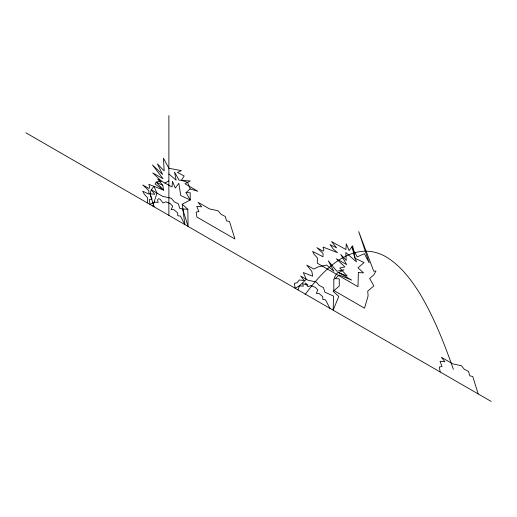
<?xml version="1.0" encoding="UTF-8"?>
<svg xmlns="http://www.w3.org/2000/svg" width="517" height="517" viewBox="0 0 517 517"><rect width="100%" height="100%" fill="white"/><g stroke="black" fill="none" stroke-linecap="round" stroke-linejoin="round"><path stroke-width="0.78" d="M147.358 202.929L147.578 197.804L144.269 194.172L142.692 191.193L148.87 194.088L148.87 190.715L142.763 184.976L148.87 188.498L149.794 187.354L148.87 184.349L163.605 190.12L162.758 185.325L157.679 179.069L172.077 186.992L172.413 181.318L175.295 188.065L178.85 183.27L180.717 195.497L190.204 199.995L190.204 192.802L186.03 192.557L190.204 199.995L182.243 204.202L184.879 224.591L180.452 216.106L177.738 215.692L177.667 212.933L173.951 209.715L171.166 209.592L172.736 206.212L170.248 203.575L165.737 201.837L162.952 202.955L160.096 199.161L158.525 198.748L157.523 199.982L158.241 202.457L154.383 202.044L150.072 204.499L149.297 199.549L151.959 199.039L149.962 193.778L151.294 189.797L153.95 186.34L156.961 193.067L152.883 206.121M297.96 289.882L299.459 285.804L306.303 279.29L303.285 272.556L312.662 276.175L311.816 271.386L306.736 265.124L313.935 269.086L317.936 266.934L326.654 265.04L333.885 271.27L328.327 260.852L336.826 271.205L343.999 269.79L338.803 272.562L351.586 280.072L339.262 275.012L335.087 278.611L339.262 278.863L339.262 286.056L333.161 291.336L338.751 296.428L333.161 310.2L333.562 296.054L324.825 292.163L323.493 287.672L319.267 285.494L316.378 282.03L307.712 280.104L300.635 276.013L304.19 280.511L299.298 279.994L297.042 282.799L294.373 283.31L295.149 288.253L299.459 285.804L303.317 286.218L302.6 283.743L307.861 284.964L305.172 282.922L308.029 286.715L310.814 285.597L315.325 287.336L317.813 289.972L316.242 293.352L319.028 293.475L322.744 296.693L322.815 299.453L325.529 299.866L329.956 308.352M305.114 294.606C322.317 270.863 351.592 239.468 383.873 255.644C399.505 264.109 410.453 278.689 419.778 293.423C434.002 317.283 444.252 343.217 453.37 369.377M186.03 192.557L190.204 188.951L197.791 191.277L185.008 183.774L190.204 180.995L179.05 180.116L174.533 172.058L176.116 180.174L168.878 173.945M164.878 183.031L168.878 180.879M182.637 208.92L187.826 209.295L188.085 226.446L182.637 208.92L179.748 208.409L178.417 203.911L174.19 201.733L171.301 198.269L162.629 196.344L151.294 189.797L154.854 194.289L149.962 193.778L154.169 206.858M162.758 185.325L156.153 182.1L155.132 184.058L163.605 190.12L156.153 182.1L161.278 181.047L152.761 172.917L163.055 178.701L152.489 164.994L162.642 174.5L157.427 163.883L164.148 170.933L163.462 158.176L168.878 168.277L181.441 170.616L177.46 172.439L184.188 176.006L181.415 180.297L187.606 182.385L190.204 188.951M25.85 132.779L491.15 401.418M182.243 204.202L187.826 209.295M478.167 393.922L472.719 376.395L469.83 375.885L468.499 371.393L464.272 369.209L461.384 365.745L452.711 363.819L441.376 357.273L444.93 361.764L440.045 361.254L442.041 366.514L439.372 367.025L440.154 371.975M168.878 115.582L168.878 215.356M333.846 279.839L333.795 290.464L364.504 308.197L368.11 295.898L367.71 291.181L373.81 285.901L369.636 278.456L373.81 274.857L375.949 271.018L373.739 271.231L358.714 231.584L369.164 262.856L364.33 253.66L357.221 256.91L351.806 246.816L356.471 261.867L345.77 252.522L346.248 260.4L340.722 254.409L346.661 264.601L336.367 258.817L344.884 266.946L339.759 268L347.211 276.02L337.834 272.401L335.178 275.858L333.846 279.839M358.371 272.53L357.977 286.683L317.251 263.166L317.47 258.041L314.162 254.409L312.585 251.43L323.022 256.781L323.022 253.414L316.915 247.669L323.022 251.191L323.946 250.054L323.022 247.048L337.478 252.651L333.265 249.052L330.02 244.631L336.632 247.863L331.546 241.601L345.944 249.524L346.287 243.85L349.169 250.603L352.723 245.808L354.584 258.035L364.071 262.533L357.977 267.812L363.561 272.905L358.371 272.53M198.812 211.595L196.143 212.106L196.919 217.056L234.931 239.003L229.49 221.476L226.595 220.966L225.263 216.474L221.043 214.29L218.148 210.826L209.482 208.9L198.147 202.354L201.701 206.845L196.809 206.335L198.812 211.595"/></g></svg>
